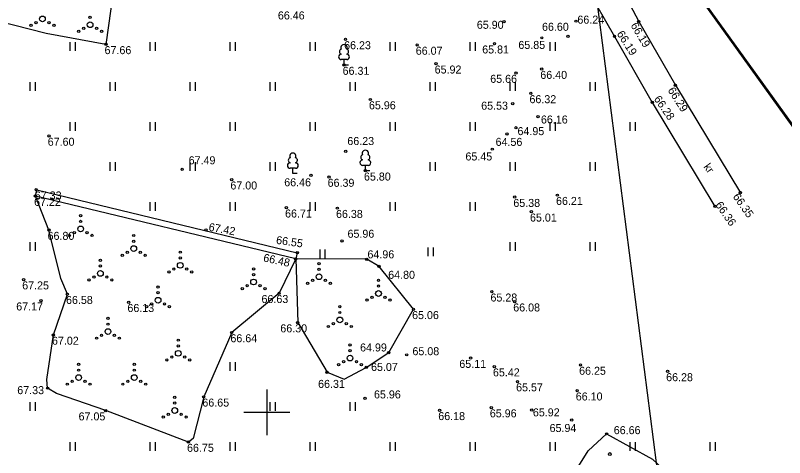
# Model space of a CAD drawing. Extents: x 640621 to 641233, y 6453565 to 6454578.
# Drawn here: x 640978 to 641045.3, y 6454146 to 6454184.7 of the extents above; entities that cross this region are included whole.
import ezdxf

# ---------------------------------------------------------------- set-up
doc = ezdxf.new("R2010")
doc.units = 0
for name, color, linetype in [('AED', 7, 'Continuous'), ('HALJASTUS', 7, 'Continuous'), ('KORGUS-EH2000', 7, 'Continuous'), ('MOOTPIIR', 7, 'Continuous'), ('PIIR', 7, 'Continuous'), ('PUU', 7, 'Continuous'), ('TEE', 7, 'Continuous'), ('VORK', 7, 'Continuous')]:
    doc.layers.add(name, color=color, linetype=linetype)

msp = doc.modelspace()

# ---------------------------------------------------------------- linework, layer by layer
at = {"layer": 'AED'}
msp.add_lwpolyline([(640979.886, 6454169.459), (641002.661, 6454163.958), (641002.53, 6454163.418), (640979.755, 6454168.919), (640979.886, 6454169.459)], dxfattribs=at)
at = {"layer": 'HALJASTUS'}
for p, q in [((640982.772, 6454182.381), (640982.772, 6454181.619)), ((640983.228, 6454182.381), (640983.228, 6454181.619)), ((640989.772, 6454182.381), (640989.772, 6454181.619)), ((640990.228, 6454182.381), (640990.228, 6454181.619)), ((640996.772, 6454182.381), (640996.772, 6454181.619)), ((640997.228, 6454182.381), (640997.228, 6454181.619)), ((641003.772, 6454182.381), (641003.772, 6454181.619)), ((641004.228, 6454182.381), (641004.228, 6454181.619)), ((641010.772, 6454182.381), (641010.772, 6454181.619)), ((641011.228, 6454182.381), (641011.228, 6454181.619)), ((641017.772, 6454182.381), (641017.772, 6454181.619)), ((641018.228, 6454182.381), (641018.228, 6454181.619)), ((641024.772, 6454182.381), (641024.772, 6454181.619)), ((641025.228, 6454182.381), (641025.228, 6454181.619)), ((640979.272, 6454178.881), (640979.272, 6454178.119)), ((640979.728, 6454178.881), (640979.728, 6454178.119)), ((640986.272, 6454178.881), (640986.272, 6454178.119)), ((640986.728, 6454178.881), (640986.728, 6454178.119)), ((640993.272, 6454178.881), (640993.272, 6454178.119)), ((640993.728, 6454178.881), (640993.728, 6454178.119)), ((641000.272, 6454178.881), (641000.272, 6454178.119)), ((641000.728, 6454178.881), (641000.728, 6454178.119)), ((641007.272, 6454178.881), (641007.272, 6454178.119)), ((641007.728, 6454178.881), (641007.728, 6454178.119)), ((641014.272, 6454178.881), (641014.272, 6454178.119)), ((641014.728, 6454178.881), (641014.728, 6454178.119)), ((641021.272, 6454178.881), (641021.272, 6454178.119)), ((641021.728, 6454178.881), (641021.728, 6454178.119)), ((641028.272, 6454178.881), (641028.272, 6454178.119)), ((641028.728, 6454178.881), (641028.728, 6454178.119)), ((640982.772, 6454175.381), (640982.772, 6454174.619)), ((640983.228, 6454175.381), (640983.228, 6454174.619)), ((640989.772, 6454175.381), (640989.772, 6454174.619)), ((640990.228, 6454175.381), (640990.228, 6454174.619)), ((640996.772, 6454175.381), (640996.772, 6454174.619)), ((640997.228, 6454175.381), (640997.228, 6454174.619)), ((641003.772, 6454175.381), (641003.772, 6454174.619)), ((641004.228, 6454175.381), (641004.228, 6454174.619)), ((641010.772, 6454175.381), (641010.772, 6454174.619)), ((641011.228, 6454175.381), (641011.228, 6454174.619)), ((641017.772, 6454175.381), (641017.772, 6454174.619)), ((641018.228, 6454175.381), (641018.228, 6454174.619)), ((641024.772, 6454175.381), (641024.772, 6454174.619)), ((641025.228, 6454175.381), (641025.228, 6454174.619)), ((641031.772, 6454175.381), (641031.772, 6454174.619)), ((641032.228, 6454175.381), (641032.228, 6454174.619)), ((640986.272, 6454171.881), (640986.272, 6454171.119)), ((640986.728, 6454171.881), (640986.728, 6454171.119)), ((640993.272, 6454171.881), (640993.272, 6454171.119)), ((640993.728, 6454171.881), (640993.728, 6454171.119)), ((641000.272, 6454171.881), (641000.272, 6454171.119)), ((641000.728, 6454171.881), (641000.728, 6454171.119)), ((641014.272, 6454171.881), (641014.272, 6454171.119)), ((641014.728, 6454171.881), (641014.728, 6454171.119)), ((641021.272, 6454171.881), (641021.272, 6454171.119)), ((641021.728, 6454171.881), (641021.728, 6454171.119)), ((641028.272, 6454171.881), (641028.272, 6454171.119)), ((641028.728, 6454171.881), (641028.728, 6454171.119)), ((640989.772, 6454168.381), (640989.772, 6454167.619)), ((640990.228, 6454168.381), (640990.228, 6454167.619)), ((640996.772, 6454168.381), (640996.772, 6454167.619)), ((640997.228, 6454168.381), (640997.228, 6454167.619)), ((641003.772, 6454168.381), (641003.772, 6454167.619)), ((641004.228, 6454168.381), (641004.228, 6454167.619)), ((641010.772, 6454168.381), (641010.772, 6454167.619)), ((641011.228, 6454168.381), (641011.228, 6454167.619)), ((641017.772, 6454168.381), (641017.772, 6454167.619)), ((641018.228, 6454168.381), (641018.228, 6454167.619)), ((640979.272, 6454164.881), (640979.272, 6454164.119)), ((640979.728, 6454164.881), (640979.728, 6454164.119)), ((641021.272, 6454164.881), (641021.272, 6454164.119)), ((641021.728, 6454164.881), (641021.728, 6454164.119)), ((641028.272, 6454164.881), (641028.272, 6454164.119)), ((641028.728, 6454164.881), (641028.728, 6454164.119)), ((641004.626, 6454164.256), (641004.626, 6454163.495)), ((641005.081, 6454164.256), (641005.081, 6454163.495)), ((641014.099, 6454164.419), (641014.099, 6454163.658)), ((641014.555, 6454164.419), (641014.555, 6454163.658)), ((640996.772, 6454154.381), (640996.772, 6454153.619)), ((640997.228, 6454154.381), (640997.228, 6454153.619)), ((640979.272, 6454150.881), (640979.272, 6454150.119)), ((640979.728, 6454150.881), (640979.728, 6454150.119)), ((641000.272, 6454150.881), (641000.272, 6454150.119)), ((641000.728, 6454150.881), (641000.728, 6454150.119)), ((641007.272, 6454150.881), (641007.272, 6454150.119)), ((641007.728, 6454150.881), (641007.728, 6454150.119)), ((640982.772, 6454147.381), (640982.772, 6454146.619)), ((640983.228, 6454147.381), (640983.228, 6454146.619)), ((640989.772, 6454147.381), (640989.772, 6454146.619)), ((640990.228, 6454147.381), (640990.228, 6454146.619)), ((640996.772, 6454147.381), (640996.772, 6454146.619)), ((640997.228, 6454147.381), (640997.228, 6454146.619)), ((641003.772, 6454147.381), (641003.772, 6454146.619)), ((641004.228, 6454147.381), (641004.228, 6454146.619)), ((641010.772, 6454147.381), (641010.772, 6454146.619)), ((641011.228, 6454147.381), (641011.228, 6454146.619)), ((641017.772, 6454147.381), (641017.772, 6454146.619)), ((641018.228, 6454147.381), (641018.228, 6454146.619)), ((641024.772, 6454147.381), (641024.772, 6454146.619)), ((641025.228, 6454147.381), (641025.228, 6454146.619)), ((641031.772, 6454147.381), (641031.772, 6454146.619)), ((641032.228, 6454147.381), (641032.228, 6454146.619)), ((641038.772, 6454147.381), (641038.772, 6454146.619)), ((641039.228, 6454147.381), (641039.228, 6454146.619))]:
    msp.add_line(p, q, dxfattribs=at)
for points in [[(640974.947, 6454184.608), (640974.947, 6454186.203), (640975.719, 6454187.839), (640985.95, 6454187.088), (640986.346, 6454185.293), (640985.921, 6454182.191), (640980.695, 6454183.135), (640974.947, 6454184.608)], [(641002.53, 6454163.418), (641001.078, 6454160.419), (640996.933, 6454156.984), (640994.479, 6454151.355), (640993.544, 6454147.703), (640993.137, 6454147.399), (640985.906, 6454150.147), (640981.609, 6454151.653), (640980.82, 6454152.111), (640980.744, 6454152.864), (640981.32, 6454156.768), (640982.548, 6454160.335), (640981.97, 6454161.695), (640980.936, 6454165.942), (640979.755, 6454168.919)], [(641002.53, 6454163.418), (641002.703, 6454157.85), (641005.273, 6454153.501), (641006.764, 6454152.911), (641008.694, 6454153.928), (641010.666, 6454155.23), (641012.83, 6454159.01), (641009.82, 6454162.759), (641008.738, 6454163.387), (641002.53, 6454163.418)], [(641027.145, 6454145.083), (641028.105, 6454146.638), (641029.724, 6454148.115), (641033.747, 6454145.886), (641036.25, 6454143.566), (641035.208, 6454141.505), (641034.273, 6454140.826), (641030.736, 6454141.375), (641028.068, 6454143.761), (641027.145, 6454145.083)]]:
    msp.add_lwpolyline(points, dxfattribs=at)
for centre, radius in [((640980.367, 6454184.42), 0.25), ((640984.538, 6454184.558), 0.1), ((640979.367, 6454183.845), 0.1), ((640979.802, 6454184.095), 0.1), ((640980.932, 6454184.095), 0.1), ((640981.367, 6454183.845), 0.1), ((640983.973, 6454183.583), 0.1), ((640984.538, 6454183.908), 0.25), ((640985.103, 6454183.583), 0.1), ((640983.538, 6454183.333), 0.1), ((640985.538, 6454183.333), 0.1), ((640983.709, 6454167.196), 0.1), ((640983.709, 6454166.696), 0.1), ((640983.709, 6454166.046), 0.25), ((640982.709, 6454165.471), 0.1), ((640983.144, 6454165.721), 0.1), ((640984.274, 6454165.721), 0.1), ((640984.709, 6454165.471), 0.1), ((640988.355, 6454165.47), 0.1), ((640988.355, 6454164.97), 0.1), ((640988.355, 6454164.32), 0.25), ((640992.427, 6454164.009), 0.1), ((640987.355, 6454163.745), 0.1), ((640987.79, 6454163.995), 0.1), ((640988.92, 6454163.995), 0.1), ((640989.355, 6454163.745), 0.1), ((640992.427, 6454163.509), 0.1), ((640985.435, 6454163.301), 0.1), ((640985.435, 6454162.801), 0.1), ((640992.427, 6454162.859), 0.25), ((641004.564, 6454163.014), 0.1), ((640985.435, 6454162.151), 0.25), ((640991.427, 6454162.284), 0.1), ((640991.862, 6454162.534), 0.1), ((640992.992, 6454162.534), 0.1), ((640993.427, 6454162.284), 0.1), ((640998.843, 6454162.549), 0.1), ((640998.843, 6454162.049), 0.1), ((641004.564, 6454161.864), 0.25), ((641004.564, 6454162.514), 0.1), ((640984.435, 6454161.576), 0.1), ((640984.87, 6454161.826), 0.1), ((640986, 6454161.826), 0.1), ((640986.435, 6454161.576), 0.1), ((640998.843, 6454161.399), 0.25), ((641003.999, 6454161.539), 0.1), ((641005.129, 6454161.539), 0.1), ((641009.77, 6454161.545), 0.1), ((640990.48, 6454160.956), 0.1), ((640997.843, 6454160.824), 0.1), ((640998.278, 6454161.074), 0.1), ((640999.408, 6454161.074), 0.1), ((640999.843, 6454160.824), 0.1), ((641003.564, 6454161.289), 0.1), ((641005.564, 6454161.289), 0.1), ((641009.77, 6454161.045), 0.1), ((640990.48, 6454160.456), 0.1), ((641009.205, 6454160.07), 0.1), ((641009.77, 6454160.395), 0.25), ((641010.335, 6454160.07), 0.1), ((640989.915, 6454159.481), 0.1), ((640990.48, 6454159.806), 0.25), ((640991.045, 6454159.481), 0.1), ((641008.77, 6454159.82), 0.1), ((641010.77, 6454159.82), 0.1), ((640989.48, 6454159.231), 0.1), ((640991.48, 6454159.231), 0.1), ((641006.388, 6454159.231), 0.1), ((641006.388, 6454158.731), 0.1), ((640986.099, 6454158.212), 0.1), ((641006.388, 6454158.081), 0.25), ((640986.099, 6454157.712), 0.1), ((641005.388, 6454157.506), 0.1), ((641005.823, 6454157.756), 0.1), ((641006.953, 6454157.756), 0.1), ((641007.388, 6454157.506), 0.1), ((640985.534, 6454156.737), 0.1), ((640986.099, 6454157.062), 0.25), ((640986.664, 6454156.737), 0.1), ((640985.099, 6454156.487), 0.1), ((640987.099, 6454156.487), 0.1), ((640992.25, 6454156.31), 0.1), ((640992.25, 6454155.16), 0.25), ((640992.25, 6454155.81), 0.1), ((641007.278, 6454155.894), 0.1), ((641007.278, 6454155.394), 0.1), ((640991.25, 6454154.585), 0.1), ((640991.685, 6454154.835), 0.1), ((640992.815, 6454154.835), 0.1), ((640993.25, 6454154.585), 0.1), ((641007.278, 6454154.744), 0.25), ((640983.532, 6454154.185), 0.1), ((640988.4, 6454154.185), 0.1), ((641006.278, 6454154.169), 0.1), ((641006.713, 6454154.419), 0.1), ((641007.843, 6454154.419), 0.1), ((641008.278, 6454154.169), 0.1), ((640983.532, 6454153.685), 0.1), ((640988.4, 6454153.685), 0.1), ((640982.967, 6454152.71), 0.1), ((640983.532, 6454153.035), 0.25), ((640984.097, 6454152.71), 0.1), ((640987.835, 6454152.71), 0.1), ((640988.4, 6454153.035), 0.25), ((640988.965, 6454152.71), 0.1), ((640982.532, 6454152.46), 0.1), ((640984.532, 6454152.46), 0.1), ((640987.4, 6454152.46), 0.1), ((640989.4, 6454152.46), 0.1), ((640991.94, 6454151.309), 0.1), ((640991.94, 6454150.809), 0.1), ((640991.94, 6454150.159), 0.25), ((640990.94, 6454149.584), 0.1), ((640991.375, 6454149.834), 0.1), ((640992.505, 6454149.834), 0.1), ((640992.94, 6454149.584), 0.1)]:
    msp.add_circle(centre, radius, dxfattribs=at)
at = {"layer": 'KORGUS-EH2000'}
for centre in [(641027.049, 6454184.22), (641020.742, 6454184.187), (641032.543, 6454184.181), (641026.34, 6454182.9), (641030.417, 6454182.89), (640985.921, 6454182.191), (641006.882, 6454182.621), (641019.92, 6454182.249), (641024.059, 6454182.765), (641013.151, 6454182.138), (641006.751, 6454180.382), (641014.804, 6454180.495), (641021.802, 6454179.682), (641024.048, 6454180.026), (641035.751, 6454178.612), (641023.099, 6454177.9), (641009.055, 6454177.368), (641021.512, 6454177.01), (641033.718, 6454177.114), (641023.728, 6454175.877), (641021.799, 6454174.891), (640980.948, 6454174.175), (641021.001, 6454174.353), (641006.901, 6454172.83), (641019.725, 6454173.022), (640992.59, 6454171.265), (641003.851, 6454170.733), (641008.619, 6454171.131), (640996.93, 6454170.351), (641005.439, 6454170.586), (640979.817, 6454169.476), (640979.755, 6454168.919), (641021.688, 6454168.825), (641025.422, 6454168.999), (641041.433, 6454169.207), (641001.716, 6454167.897), (641006.172, 6454167.86), (641023.146, 6454167.544), (641039.206, 6454168.02), (640980.936, 6454165.942), (640994.674, 6454165.951), (641006.588, 6454165), (641002.53, 6454163.418), (641002.656, 6454163.956), (641008.738, 6454163.387), (641009.82, 6454162.759), (640978.714, 6454161.608), (640982.548, 6454160.335), (641001.078, 6454160.419), (641019.687, 6454160.547), (640980.229, 6454159.766), (640987.921, 6454159.633), (641021.679, 6454159.678), (641012.83, 6454159.01), (641002.703, 6454157.85), (640981.32, 6454156.768), (640996.933, 6454156.984), (641010.666, 6454155.23), (641012.237, 6454155.027), (641017.831, 6454154.741), (641008.694, 6454153.928), (641019.904, 6454153.998), (641027.444, 6454154.139), (641005.273, 6454153.501), (641035.059, 6454153.577), (641021.931, 6454152.692), (640980.82, 6454152.111), (641027.151, 6454151.891), (640994.479, 6454151.355), (641008.596, 6454151.224), (640985.906, 6454150.147), (641015.12, 6454150.174), (641019.631, 6454150.417), (641023.173, 6454150.2), (641026.682, 6454149.319), (641029.724, 6454148.115), (640993.137, 6454147.399)]:
    msp.add_circle(centre, 0.1, dxfattribs=at)
at = {"layer": 'MOOTPIIR'}
msp.add_lwpolyline([(640915.282, 6454137.722), (640918.458, 6454148.415), (640920.3, 6454172.995), (640921.333, 6454182.428), (640924.397, 6454194.267), (640932.233, 6454213.999), (640940.426, 6454231.138), (640947.004, 6454279.17), (640954.597, 6454278.131), (640960.459, 6454268.196), (640967.907, 6454259.387), (641001.802, 6454231.777), (641009.845, 6454222.305), (641027.772, 6454194.606), (641035.101, 6454137.402), (641027.847, 6454109.59), (640971.486, 6454124.29), (640917.481, 6454136.801)], close=True, dxfattribs=at)
at = {"layer": 'PIIR'}
for points in [[(640953.37, 6454337.15), (641075.36, 6454331.06), (641013.61, 6454220.07), (641055.24, 6454162.34), (641099.32, 6454101.21), (641104.12, 6454094.56), (641025.33, 6454109.43), (640951.86, 6454130.79), (640925.47, 6454137.1), (640924.68, 6454137.29), (640926.81, 6454144.42), (640928.4, 6454169.97), (640928.48, 6454177.6), (640929.7, 6454183.7), (640931.97, 6454192.01), (640943.24, 6454217.08), (640951.61, 6454245.28), (640954.69, 6454268.52), (640954.79, 6454279.15)], [(641013.61, 6454220.07), (641071.72, 6454249.83), (641080.98, 6454235.04), (641110.01, 6454188.72), (641055.16, 6454162.28)]]:
    msp.add_lwpolyline(points, close=True, dxfattribs=at)
at = {"layer": 'PUU'}
for p, q in [((641006.991, 6454180.857), (641006.511, 6454180.857)), ((641006.751, 6454180.382), (641006.751, 6454180.857)), ((641007.131, 6454180.382), (641006.751, 6454180.382)), ((641008.859, 6454171.606), (641008.379, 6454171.606)), ((641008.619, 6454171.131), (641008.619, 6454171.606)), ((641002.515, 6454171.354), (641002.035, 6454171.354)), ((641002.275, 6454170.879), (641002.275, 6454171.354)), ((641002.655, 6454170.879), (641002.275, 6454170.879)), ((641008.999, 6454171.131), (641008.619, 6454171.131))]:
    msp.add_line(p, q, dxfattribs=at)
msp.add_circle((641030.008, 6454146.348), 0.125, dxfattribs=at)
for centre, radius, start, end in [((641006.581, 6454181.555), 0.233, 109.02174, 253.14154), ((641006.751, 6454181.902), 0.277, 332.5799, 207.4201), ((641006.921, 6454181.555), 0.233, 286.85082, 70.98591), ((641006.514, 6454181.094), 0.238, 90.0016, 269.3953), ((641006.988, 6454181.094), 0.238, 270.6047, 89.9984), ((641008.619, 6454172.651), 0.277, 332.5799, 207.4201), ((641002.105, 6454172.051), 0.233, 109.02174, 253.14154), ((641002.275, 6454172.399), 0.277, 332.5799, 207.4201), ((641002.445, 6454172.051), 0.233, 286.85082, 70.98591), ((641008.449, 6454172.304), 0.233, 109.02174, 253.14154), ((641008.789, 6454172.304), 0.233, 286.85082, 70.98591), ((641002.037, 6454171.591), 0.238, 90.0016, 269.3953), ((641002.512, 6454171.591), 0.238, 270.6047, 89.9984), ((641008.382, 6454171.843), 0.238, 90.0016, 269.3953), ((641008.856, 6454171.843), 0.238, 270.6047, 89.9984)]:
    msp.add_arc(centre, radius, start, end, dxfattribs=at)
at = {"layer": 'TEE'}
for points in [[(640952.877, 6454280.709), (640953.575, 6454278.336), (640955.841, 6454273.802), (640960.362, 6454266.809), (640964.477, 6454261.818), (640969.215, 6454256.815), (640976.157, 6454251.147), (640982.89, 6454246.081), (640991.737, 6454238.771), (641001.985, 6454230.918), (641008.402, 6454223.525), (641015.201, 6454213.674), (641024.03, 6454199.755), (641028.645, 6454191.586), (641032.543, 6454184.181), (641035.751, 6454178.612), (641041.433, 6454169.207)], [(640954.981, 6454270.489), (640958.389, 6454265.58), (640962.77, 6454259.934), (640967.19, 6454255.31), (640975.008, 6454248.948), (640981.344, 6454244.224), (640990.393, 6454236.87), (641000.878, 6454228.684), (641006.162, 6454222.441), (641013.379, 6454212.235), (641021.388, 6454198.856), (641026.378, 6454189.959), (641030.417, 6454182.89), (641033.718, 6454177.114), (641039.206, 6454168.02)]]:
    msp.add_lwpolyline(points, dxfattribs=at)
at = {"layer": 'VORK'}
for p, q in [((641000, 6454152), (641000, 6454148)), ((640998, 6454150), (641002, 6454150))]:
    msp.add_line(p, q, dxfattribs=at)

# ---------------------------------------------------------------- texts
at = {"layer": 'KORGUS-EH2000'}
for s, p in [('66.46', (641000.966, 6454184.373)), ('66.24', (641027.172, 6454184.004)), ('65.90', (641018.373, 6454183.554)), ('66.60', (641024.076, 6454183.379)), ('66.23', (641006.761, 6454181.766)), ('65.85', (641022.008, 6454181.792)), ('67.66', (640985.8, 6454181.336)), ('66.07', (641013.03, 6454181.283)), ('65.81', (641018.842, 6454181.394)), ('65.92', (641014.683, 6454179.64)), ('66.31', (641006.63, 6454179.527)), ('66.40', (641023.927, 6454179.171)), ('65.66', (641019.545, 6454178.827)), ('66.32', (641022.978, 6454177.045)), ('65.96', (641008.934, 6454176.513)), ('65.53', (641018.754, 6454176.477)), ('66.16', (641023.982, 6454175.266)), ('64.95', (641021.931, 6454174.252)), ('67.60', (640980.827, 6454173.32)), ('66.23', (641007.043, 6454173.384)), ('64.56', (641020.015, 6454173.31)), ('67.49', (640993.158, 6454171.7)), ('65.45', (641017.377, 6454172.035)), ('65.80', (641008.498, 6454170.276)), ('67.00', (640996.809, 6454169.496)), ('66.46', (641001.521, 6454169.774)), ('66.39', (641005.318, 6454169.731)), ('67.33', (640979.696, 6454168.621)), ('66.21', (641025.301, 6454168.144)), ('67.22', (640979.634, 6454168.064)), ('65.38', (641021.567, 6454167.97)), ('66.71', (641001.595, 6454167.042)), ('66.38', (641006.051, 6454167.005)), ('65.01', (641023.025, 6454166.689)), ('66.80', (640980.815, 6454165.087)), ('65.96', (641007.058, 6454165.272)), ('64.96', (641008.804, 6454163.471)), ('64.80', (641010.619, 6454161.678)), ('67.25', (640978.593, 6454160.753)), ('66.58', (640982.427, 6454159.48)), ('66.63', (640999.533, 6454159.564)), ('65.28', (641019.566, 6454159.692)), ('67.17', (640978.072, 6454158.911)), ('66.13', (640987.8, 6454158.778)), ('66.08', (641021.558, 6454158.823)), ('65.06', (641012.709, 6454158.155)), ('66.30', (641001.18, 6454156.995)), ('66.64', (640996.812, 6454156.129)), ('67.02', (640981.199, 6454155.913)), ('64.99', (641008.157, 6454155.324)), ('65.08', (641012.739, 6454154.995)), ('65.07', (641009.118, 6454153.618)), ('65.11', (641016.842, 6454153.886)), ('65.42', (641019.783, 6454153.143)), ('66.25', (641027.323, 6454153.284)), ('66.28', (641034.938, 6454152.722)), ('66.31', (641004.484, 6454152.134)), ('67.33', (640978.162, 6454151.589)), ('65.57', (641021.81, 6454151.837)), ('65.96', (641009.376, 6454151.214)), ('66.10', (641027.03, 6454151.036)), ('66.65', (640994.358, 6454150.5)), ('67.05', (640983.526, 6454149.292)), ('66.18', (641014.999, 6454149.319)), ('65.96', (641019.51, 6454149.562)), ('65.92', (641023.277, 6454149.645)), ('65.94', (641024.738, 6454148.276)), ('66.66', (641030.354, 6454148.087)), ('66.75', (640993.016, 6454146.544))]:
    msp.add_text(s, height=0.7, dxfattribs=at).set_placement(p)
for s, rotation, p in [('66.19', 300.5406, (641031.804, 6454183.857)), ('66.19', 302.43653, (641030.59, 6454183.118)), ('66.29', 302.52489, (641035.046, 6454178.175)), ('66.28', 304.69515, (641033.829, 6454177.41)), ('66.35', 304.96075, (641040.736, 6454168.868)), ('66.36', 304.59945, (641039.211, 6454168.146)), ('67.42', 349.75872, (640994.868, 6454165.892)), ('66.55', 351.8699, (641000.779, 6454164.748)), ('66.48', 347.91774, (640999.644, 6454163.21))]:
    msp.add_text(s, height=0.7, rotation=rotation, dxfattribs=at).set_placement(p)
at = {"layer": 'TEE'}
msp.add_text('kr', height=0.7, rotation=306.16658, dxfattribs=at).set_placement((641038.172, 6454171.467))

doc.saveas('drawing.dxf')
